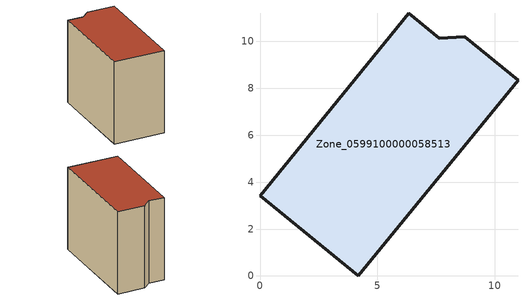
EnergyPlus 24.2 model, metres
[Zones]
Zone_0599100000058513
 floor ground (C_G): 0,3.42 6.34,11.2 7.63,10.12 8.72,10.2 10.99,8.34 4.19,0 z0
 wall outside (C_F): 4.19,0 10.99,8.34 8.72,10.2 7.63,10.12 6.34,11.2 0,3.42 4.19,0 z0:8.88
 roof outside (C_R): 6.34,11.2 0,3.42 4.19,0 10.99,8.34 8.72,10.2 7.63,10.12 z8.88
[BUILDING]
Pand.0599100000058513: North Axis=0; Terrain=City; Loads Convergence Tolerance Value=0.04; Temperature Convergence Tolerance Value=0.4; Solar Distribution=FullExterior; Maximum Number of Warmup Days=25; Minimum Number of Warmup Days=1
[Site:Location]
Rotterdam.The.Hague.AP_ZH_NLD Design_Conditions: Latitude=51.96; Longitude=4.45; Time Zone=1; Elevation=-4.5
[SITE:GROUNDTEMPERATURE:BUILDINGSURFACE]
18, 18, 18, 18, 18, 18, 18, 18, 18, 18, 18, 18
[MATERIAL] Thermal Absorptance=0.9; Solar Absorptance=0.7; Visible Absorptance=0.7
Name | Roughness | Thickness | Conductivity | Density | Specific Heat
G.TI.1946 | MediumSmooth | 0.15 | 1 | 540 | 1210
F.TI.1946 | Rough | 0.3 | 0.857143 | 1920 | 840
R.TI.1946 | MediumRough | 0.2 | 0.1 | 1500 | 1000
[CONSTRUCTION]
C_G: G.TI.1946
C_F: F.TI.1946
C_R: R.TI.1946
[ZONE]
Zone_0599100000058513: Type=1; Multiplier=1; Ceiling Height=Autocalculate; Volume=Autocalculate; Floor Area=autocalculate; Part of Total Floor Area=Yes
[ZONEINFILTRATION:DESIGNFLOWRATE]
Infil_Zone_0599100000058513: Zone or ZoneList or Space or SpaceList=Zone_0599100000058513; Schedule=AlwaysOn; Design Flow Rate Calculation Method=Flow/Area; Flow Rate per Floor Area=0.003; Constant Term Coefficient=1; Temperature Term Coefficient=0; Velocity Term Coefficient=0; Velocity Squared Term Coefficient=0
[HVACTEMPLATE:ZONE:IDEALLOADSAIRSYSTEM]
Zone_0599100000058513: Maximum Heating Supply Air Temperature=50; Minimum Cooling Supply Air Temperature=13; Maximum Heating Supply Air Humidity Ratio=0.0156; Minimum Cooling Supply Air Humidity Ratio=0.0077; Heating Limit=NoLimit; Cooling Limit=NoLimit; Dehumidification Control Type=ConstantSensibleHeatRatio; Cooling Sensible Heat Ratio=0.7; Dehumidification Setpoint=60; Humidification Control Type=None; Humidification Setpoint=30; Outdoor Air Method=None; Outdoor Air Flow Rate per Person=0.00944; Outdoor Air Flow Rate per Zone Floor Area=0; Outdoor Air Flow Rate per Zone=0; Demand Controlled Ventilation Type=None; Outdoor Air Economizer Type=NoEconomizer; Heat Recovery Type=None; Sensible Heat Recovery Effectiveness=0.7; Latent Heat Recovery Effectiveness=0.65
[ZONECONTROL:THERMOSTAT]
ThermostatControl_Zone_0599100000058513: Zone or ZoneList=Zone_0599100000058513; Control Type Schedule=DualSetpointControlType; Control 1=Thermostat_Zone_0599100000058513; Temperature Difference Between Cutout And Setpoint=0
[THERMOSTATSETPOINT:DUALSETPOINT]
Thermostat_Zone_0599100000058513: Heating Setpoint Temperature Schedule=HeatingSetpoint_Zone_0599100000058513; Cooling Setpoint Temperature Schedule=CoolingSetpoint_Zone_0599100000058513
[SCHEDULE:COMPACT]
HeatingSetpoint_Zone_0599100000058513: Through: 12/31, For: AllDays, Until: 24:00, 21
CoolingSetpoint_Zone_0599100000058513: Through: 12/31, For: AllDays, Until: 24:00, 24
DualSetpointControlType: Through: 12/31, For: AllDays, Until: 24:00, 4
AlwaysOn: Through: 12/31, For: AllDays, Until: 24:00, 1
